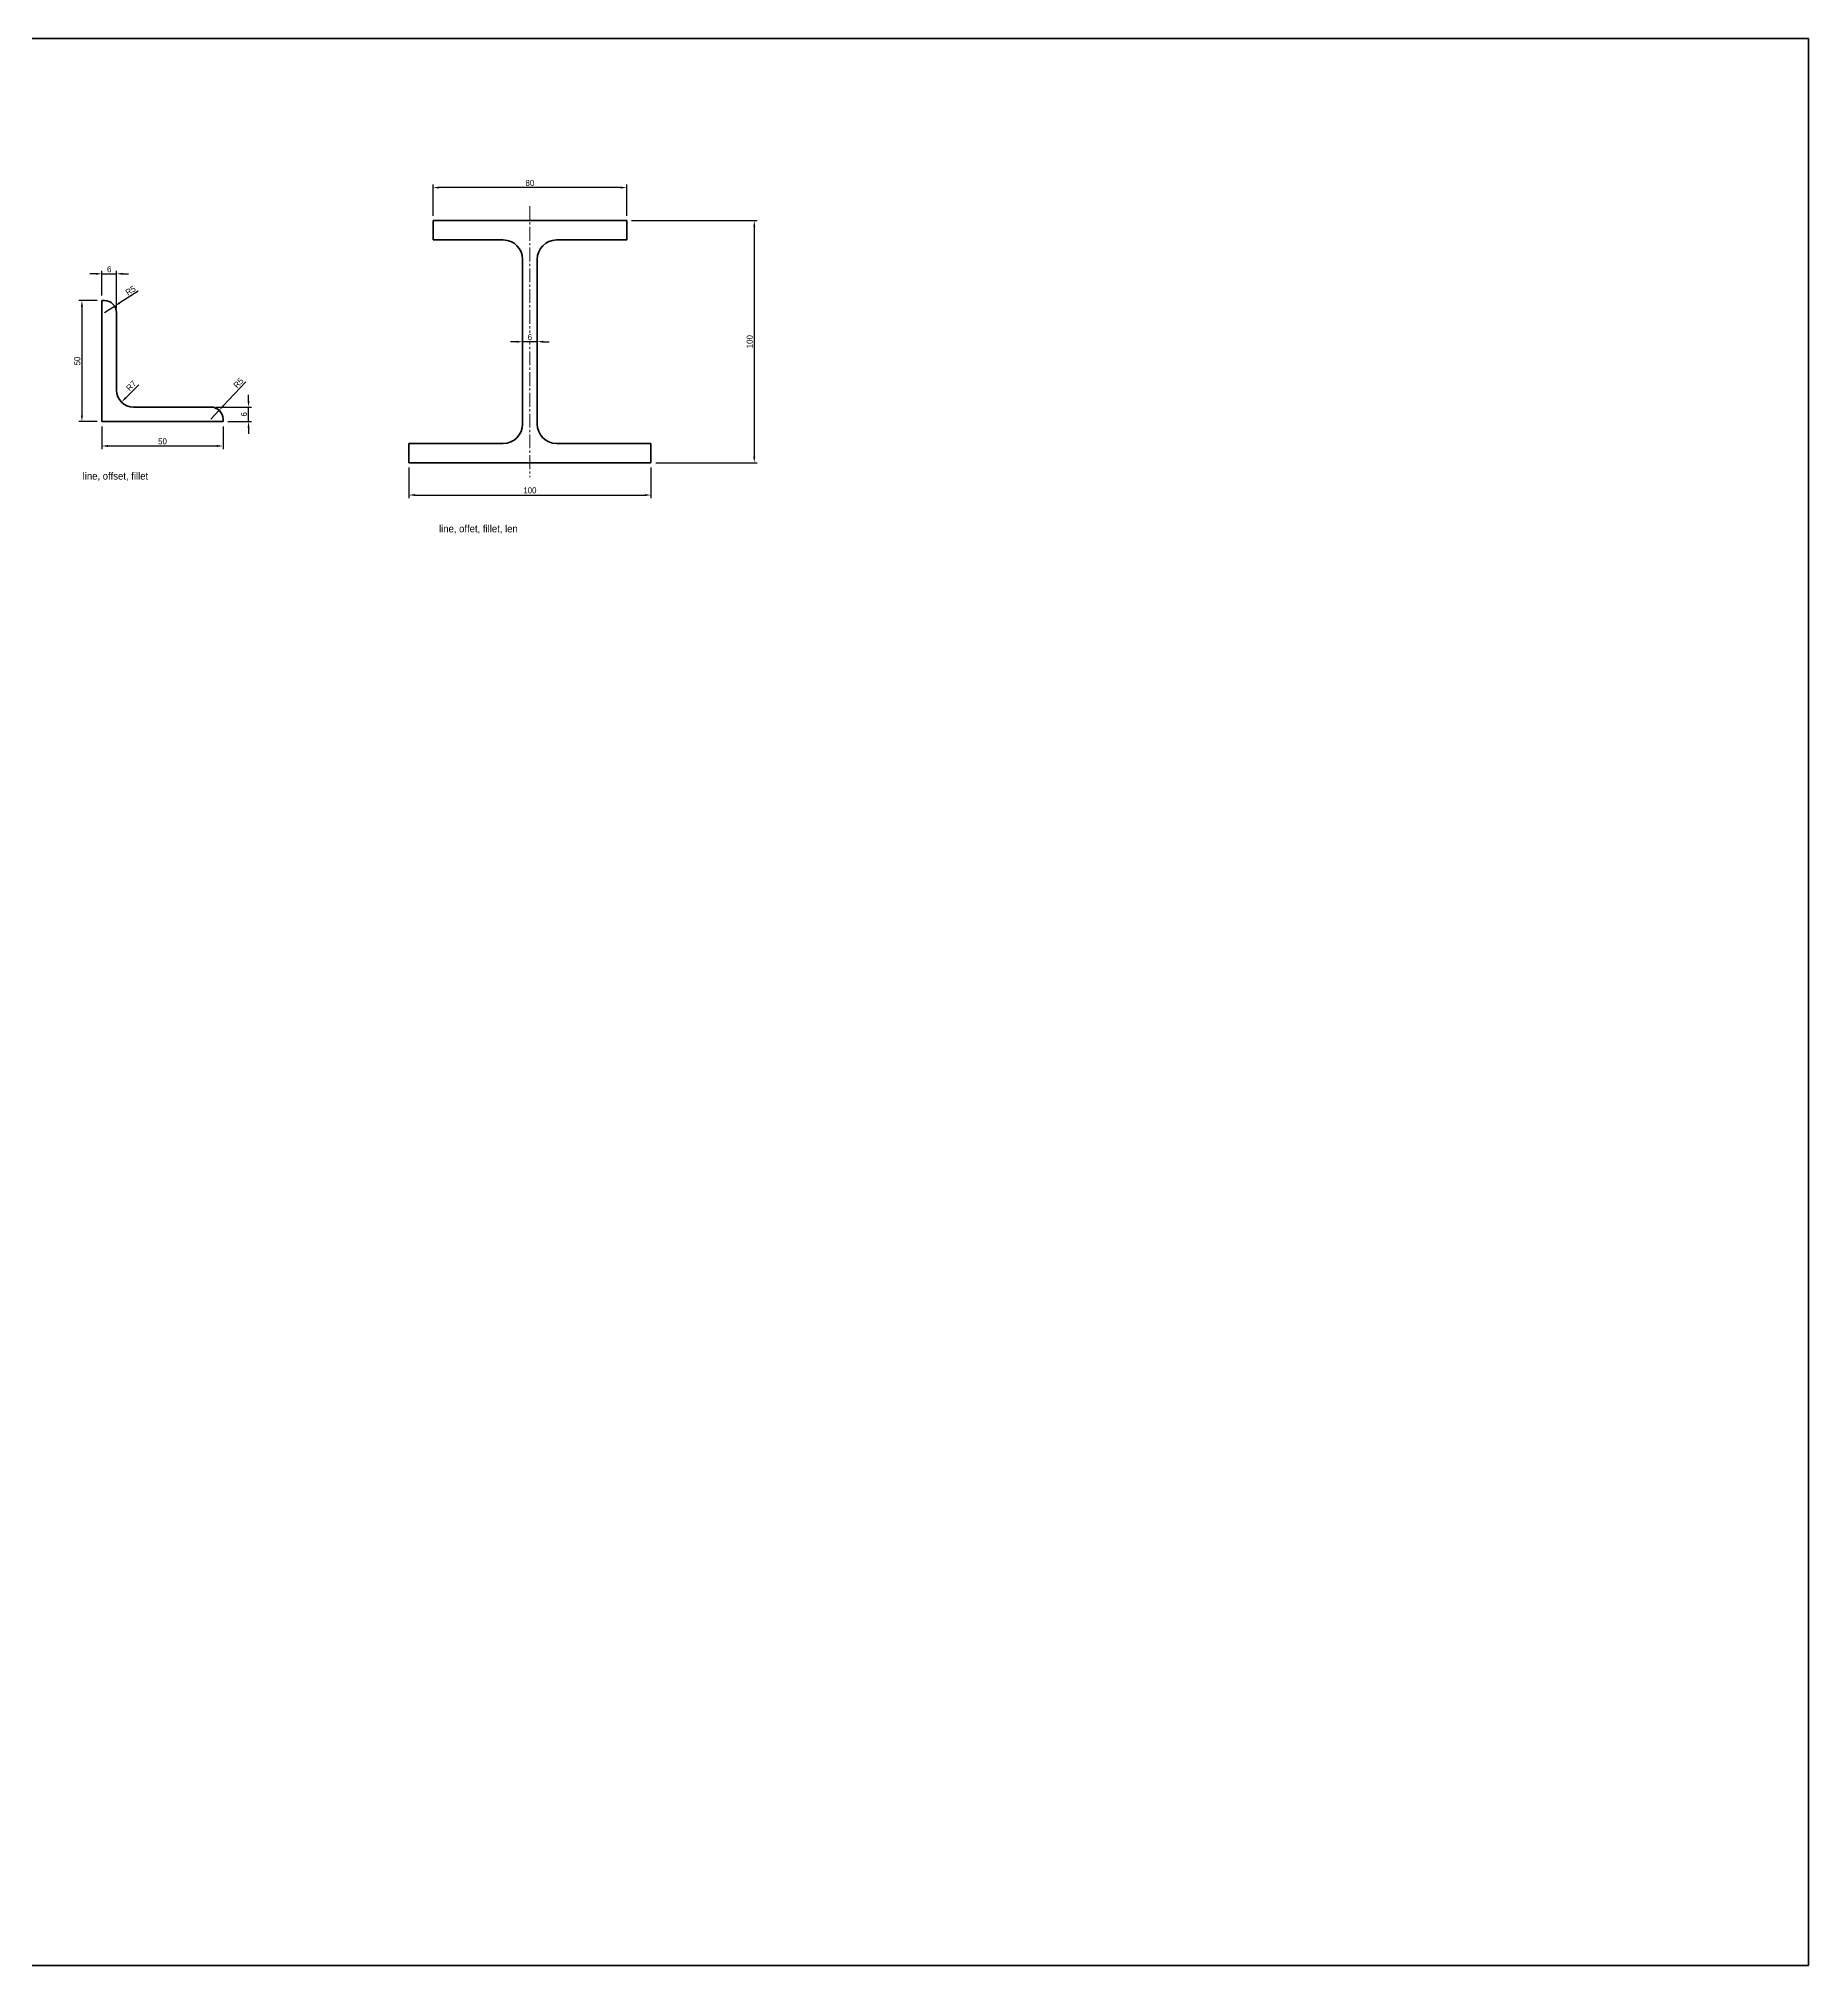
# Model space of a CAD drawing. Header units: millimetres. Extents: x 0 to 5010, y 0 to 6417.
# Drawn here: x 716 to 1447, y 3864 to 4660 of the extents above; entities that cross this region are included whole.
import ezdxf

# ---------------------------------------------------------------- set-up
doc = ezdxf.new("R2010")
doc.units = ezdxf.units.MM
doc.header["$LTSCALE"] = 0.3
doc.linetypes.add('CENTER2', pattern=[28.575, 19.05, -3.175, 3.175, -3.175])
doc.layers.get('Defpoints').update_dxf_attribs({"color": 6})
for name, color, linetype, lineweight, plot in [('1_윤곽선', 4, 'Continuous', 35, False), ('2_외형선', 7, 'Continuous', 35, False), ('4_중심선', 1, 'CENTER2', 18, False), ('6_가는실선', 3, 'Continuous', 18, False)]:
    doc.layers.add(name, color=color, linetype=linetype, lineweight=lineweight, plot=plot)
doc.styles.get("Standard").update_dxf_attribs({"font": ''})
doc.styles.get('Standard').set_extended_font_data('Gulim')
doc.dimstyles.new('ISO-25', dxfattribs={"dimtxt": 2.5, "dimasz": 2.5, "dimexe": 1.25, "dimexo": 0.625, "dimtad": 1, "dimtxsty": 'Standard', "dimcen": 2.5, "dimadec": 0, "dimazin": 0, "dimtfac": 1, "dimtmove": 0, "dimatfit": 3, "dimfxl": 1, "dimtfill": 1, "dimarcsym": 0})

# ---------------------------------------------------------------- blocks, each defined once
blk = doc.blocks.new('*D105')
at = {"layer": '6_가는실선', "color": 0, "lineweight": -2, "transparency": 16777216}
for p, q in [((742.54, 4499.87), (742.54, 4490.54)), ((792.54, 4499.87), (792.54, 4490.54)), ((745.04, 4491.79), (790.04, 4491.79))]:
    blk.add_line(p, q, dxfattribs=at)
at = {"layer": '6_가는실선', "color": 0, "transparency": 16777216}
for points in [[(745.04, 4492.21), (745.04, 4491.37), (742.54, 4491.79)], [(790.04, 4492.21), (790.04, 4491.37), (792.54, 4491.79)]]:
    blk.add_solid(points, dxfattribs=at)
at = {"layer": 'Defpoints', "color": 0, "transparency": 16777216}
for p in [(742.54, 4501.87), (792.54, 4501.87), (792.54, 4491.79)]:
    blk.add_point(p, dxfattribs=at)
at = {"layer": '6_가는실선', "color": 0, "transparency": 16777216, "insert": (767.54, 4493.7), "char_height": 2.5, "attachment_point": 5, "bg_fill": 3, "box_fill_scale": 1.1, "bg_fill_color": 256, "bg_fill_true_color": 13158600, "bg_fill_transparency": 0}
blk.add_mtext('50', dxfattribs=at)
blk = doc.blocks.new('*D106')
at = {"layer": '6_가는실선', "color": 0, "lineweight": -2, "transparency": 16777216}
for p, q in [((740.54, 4551.87), (733.02, 4551.87)), ((734.27, 4549.37), (734.27, 4504.37)), ((740.54, 4501.87), (733.02, 4501.87))]:
    blk.add_line(p, q, dxfattribs=at)
at = {"layer": '6_가는실선', "color": 0, "transparency": 16777216}
for points in [[(733.85, 4549.37), (734.69, 4549.37), (734.27, 4551.87)], [(733.85, 4504.37), (734.69, 4504.37), (734.27, 4501.87)]]:
    blk.add_solid(points, dxfattribs=at)
at = {"layer": 'Defpoints', "color": 0, "transparency": 16777216}
for p in [(742.54, 4551.87), (734.27, 4501.87), (742.54, 4501.87)]:
    blk.add_point(p, dxfattribs=at)
at = {"layer": '6_가는실선', "color": 0, "transparency": 16777216, "insert": (732.36, 4526.87), "char_height": 2.5, "attachment_point": 5, "rotation": 90, "bg_fill": 3, "box_fill_scale": 1.1, "bg_fill_color": 256, "bg_fill_true_color": 13158600, "bg_fill_transparency": 0}
blk.add_mtext('50', dxfattribs=at)
blk = doc.blocks.new('*D107')
at = {"layer": '6_가는실선', "color": 0, "lineweight": -2, "transparency": 16777216}
for p, q in [((740.04, 4562.89), (737.54, 4562.89)), ((742.54, 4553.87), (742.54, 4564.14)), ((742.54, 4562.89), (748.54, 4562.89)), ((748.54, 4548.87), (748.54, 4564.14)), ((751.04, 4562.89), (753.54, 4562.89))]:
    blk.add_line(p, q, dxfattribs=at)
at = {"layer": '6_가는실선', "color": 0, "transparency": 16777216}
for points in [[(740.04, 4563.3), (740.04, 4562.47), (742.54, 4562.89)], [(751.04, 4563.3), (751.04, 4562.47), (748.54, 4562.89)]]:
    blk.add_solid(points, dxfattribs=at)
at = {"layer": 'Defpoints', "color": 0, "transparency": 16777216}
for p in [(742.54, 4551.87), (748.54, 4546.87)]:
    blk.add_point(p, dxfattribs=at)
at = {"layer": '6_가는실선', "color": 0, "transparency": 16777216, "insert": (745.54, 4564.79), "char_height": 2.5, "attachment_point": 5, "bg_fill": 3, "box_fill_scale": 1.1, "bg_fill_color": 256, "bg_fill_true_color": 13158600, "bg_fill_transparency": 0}
blk.add_mtext('6', dxfattribs=at)
at = {"layer": 'Defpoints', "color": 0, "transparency": 16777216}
blk.add_point((748.54, 4562.89), dxfattribs=at)
blk = doc.blocks.new('*D108')
at = {"layer": '6_가는실선', "color": 0, "lineweight": -2, "transparency": 16777216}
for p, q in [((803.08, 4510.37), (803.08, 4512.87)), ((789.54, 4507.87), (804.33, 4507.87)), ((803.08, 4501.87), (803.08, 4507.87)), ((794.54, 4501.87), (804.33, 4501.87)), ((803.08, 4499.37), (803.08, 4496.87))]:
    blk.add_line(p, q, dxfattribs=at)
at = {"layer": '6_가는실선', "color": 0, "transparency": 16777216}
for points in [[(802.67, 4510.37), (803.5, 4510.37), (803.08, 4507.87)], [(802.67, 4499.37), (803.5, 4499.37), (803.08, 4501.87)]]:
    blk.add_solid(points, dxfattribs=at)
at = {"layer": 'Defpoints', "color": 0, "transparency": 16777216}
for p in [(787.54, 4507.87), (792.54, 4501.87)]:
    blk.add_point(p, dxfattribs=at)
at = {"layer": '6_가는실선', "color": 0, "transparency": 16777216, "insert": (801.18, 4504.87), "char_height": 2.5, "attachment_point": 5, "rotation": 90, "bg_fill": 3, "box_fill_scale": 1.1, "bg_fill_color": 256, "bg_fill_true_color": 13158600, "bg_fill_transparency": 0}
blk.add_mtext('6', dxfattribs=at)
at = {"layer": 'Defpoints', "color": 0, "transparency": 16777216}
blk.add_point((803.08, 4507.87), dxfattribs=at)
blk = doc.blocks.new('*D109')
at = {"layer": '6_가는실선', "color": 0, "lineweight": -2, "transparency": 16777216}
blk.add_line((757.49, 4555.71), (749.87, 4550.88), dxfattribs=at)
at = {"layer": 'Defpoints', "color": 0, "transparency": 16777216}
blk.add_point((743.54, 4546.87), dxfattribs=at)
at = {"layer": '6_가는실선', "color": 0, "transparency": 16777216, "insert": (754.38, 4555.99), "char_height": 2.5, "attachment_point": 5, "rotation": 32.3647, "bg_fill": 3, "box_fill_scale": 1.1, "bg_fill_color": 256, "bg_fill_true_color": 13158600, "bg_fill_transparency": 0}
blk.add_mtext('R5', dxfattribs=at)
at = {"layer": '6_가는실선', "color": 0, "lineweight": -2, "transparency": 16777216}
blk.add_line((743.54, 4546.87), (747.76, 4549.54), dxfattribs=at)
at = {"layer": '6_가는실선', "color": 0, "transparency": 16777216}
blk.add_solid([(749.65, 4551.23), (750.1, 4550.53), (747.76, 4549.54)], dxfattribs=at)
at = {"layer": 'Defpoints', "color": 0, "transparency": 16777216}
blk.add_point((747.76, 4549.54), dxfattribs=at)
blk = doc.blocks.new('*D110')
at = {"layer": '6_가는실선', "color": 0, "lineweight": -2, "transparency": 16777216}
for p, q in [((802.02, 4518.3), (792.67, 4508.33)), ((787.54, 4502.87), (790.96, 4506.51))]:
    blk.add_line(p, q, dxfattribs=at)
at = {"layer": '6_가는실선', "color": 0, "transparency": 16777216}
blk.add_solid([(792.37, 4508.62), (792.97, 4508.05), (790.96, 4506.51)], dxfattribs=at)
at = {"layer": 'Defpoints', "color": 0, "transparency": 16777216}
for p in [(790.96, 4506.51), (787.54, 4502.87)]:
    blk.add_point(p, dxfattribs=at)
at = {"layer": '6_가는실선', "color": 0, "transparency": 16777216, "insert": (798.93, 4517.8), "char_height": 2.5, "attachment_point": 5, "rotation": 46.82251, "bg_fill": 3, "box_fill_scale": 1.1, "bg_fill_color": 256, "bg_fill_true_color": 13158600, "bg_fill_transparency": 0}
blk.add_mtext('R5', dxfattribs=at)
blk = doc.blocks.new('*D111')
at = {"layer": '6_가는실선', "color": 0, "lineweight": -2, "transparency": 16777216}
blk.add_line((757.76, 4517.09), (752.36, 4511.68), dxfattribs=at)
at = {"layer": 'Defpoints', "color": 0, "transparency": 16777216}
blk.add_point((750.59, 4509.92), dxfattribs=at)
at = {"layer": '6_가는실선', "color": 0, "transparency": 16777216, "insert": (754.64, 4516.67), "char_height": 2.5, "attachment_point": 5, "rotation": 45, "bg_fill": 3, "box_fill_scale": 1.1, "bg_fill_color": 256, "bg_fill_true_color": 13158600, "bg_fill_transparency": 0}
blk.add_mtext('R7', dxfattribs=at)
at = {"layer": '6_가는실선', "color": 0, "transparency": 16777216}
blk.add_solid([(752.06, 4511.98), (752.65, 4511.39), (750.59, 4509.92)], dxfattribs=at)
at = {"layer": 'Defpoints', "color": 0, "transparency": 16777216}
blk.add_point((755.54, 4514.87), dxfattribs=at)
blk = doc.blocks.new('*D112')
at = {"layer": '6_가는실선', "color": 0, "lineweight": -2, "transparency": 16777216}
for p, q in [((961.28, 4584.85), (1013.2, 4584.85)), ((1011.95, 4582.35), (1011.95, 4487.35)), ((971.28, 4484.85), (1013.2, 4484.85))]:
    blk.add_line(p, q, dxfattribs=at)
at = {"layer": '6_가는실선', "color": 0, "transparency": 16777216}
for points in [[(1011.53, 4582.35), (1012.37, 4582.35), (1011.95, 4584.85)], [(1011.53, 4487.35), (1012.37, 4487.35), (1011.95, 4484.85)]]:
    blk.add_solid(points, dxfattribs=at)
at = {"layer": 'Defpoints', "color": 0, "transparency": 16777216}
for p in [(959.28, 4584.85), (969.28, 4484.85), (1011.95, 4484.85)]:
    blk.add_point(p, dxfattribs=at)
at = {"layer": '6_가는실선', "color": 0, "transparency": 16777216, "insert": (1010.04, 4534.85), "char_height": 2.5, "attachment_point": 5, "rotation": 90, "bg_fill": 3, "box_fill_scale": 1.1, "bg_fill_color": 256, "bg_fill_true_color": 13158600, "bg_fill_transparency": 0}
blk.add_mtext('100', dxfattribs=at)
blk = doc.blocks.new('*D113')
at = {"layer": '6_가는실선', "color": 0, "lineweight": -2, "transparency": 16777216}
for p, q in [((879.28, 4586.85), (879.28, 4599.74)), ((959.28, 4586.85), (959.28, 4599.74)), ((956.78, 4598.49), (881.78, 4598.49))]:
    blk.add_line(p, q, dxfattribs=at)
at = {"layer": '6_가는실선', "color": 0, "transparency": 16777216}
for points in [[(881.78, 4598.9), (881.78, 4598.07), (879.28, 4598.49)], [(956.78, 4598.9), (956.78, 4598.07), (959.28, 4598.49)]]:
    blk.add_solid(points, dxfattribs=at)
at = {"layer": 'Defpoints', "color": 0, "transparency": 16777216}
for p in [(879.28, 4598.49), (879.28, 4584.85), (959.28, 4584.85)]:
    blk.add_point(p, dxfattribs=at)
at = {"layer": '6_가는실선', "color": 0, "transparency": 16777216, "insert": (919.28, 4600.39), "char_height": 2.5, "attachment_point": 5, "bg_fill": 3, "box_fill_scale": 1.1, "bg_fill_color": 256, "bg_fill_true_color": 13158600, "bg_fill_transparency": 0}
blk.add_mtext('80', dxfattribs=at)
blk = doc.blocks.new('*D114')
at = {"layer": '6_가는실선', "color": 0, "lineweight": -2, "transparency": 16777216}
for p, q in [((916.28, 4536.85), (916.28, 4536.1)), ((922.28, 4536.85), (922.28, 4536.1)), ((913.78, 4534.85), (911.28, 4534.85)), ((922.28, 4534.85), (916.28, 4534.85)), ((924.78, 4534.85), (927.28, 4534.85))]:
    blk.add_line(p, q, dxfattribs=at)
at = {"layer": '6_가는실선', "color": 0, "transparency": 16777216}
for points in [[(913.78, 4535.26), (913.78, 4534.43), (916.28, 4534.85)], [(924.78, 4535.26), (924.78, 4534.43), (922.28, 4534.85)]]:
    blk.add_solid(points, dxfattribs=at)
at = {"layer": '6_가는실선', "color": 0, "transparency": 16777216, "insert": (919.28, 4536.75), "char_height": 2.5, "attachment_point": 5, "bg_fill": 3, "box_fill_scale": 1.1, "bg_fill_color": 256, "bg_fill_true_color": 13158600, "bg_fill_transparency": 0}
blk.add_mtext('6', dxfattribs=at)
at = {"layer": 'Defpoints', "color": 0, "transparency": 16777216}
for p in [(916.28, 4534.85), (916.28, 4534.85), (922.28, 4534.85)]:
    blk.add_point(p, dxfattribs=at)
blk = doc.blocks.new('*D115')
at = {"layer": '6_가는실선', "color": 0, "lineweight": -2, "transparency": 16777216}
for p, q in [((869.28, 4482.85), (869.28, 4470.28)), ((969.28, 4482.85), (969.28, 4470.28)), ((871.78, 4471.53), (966.78, 4471.53))]:
    blk.add_line(p, q, dxfattribs=at)
at = {"layer": '6_가는실선', "color": 0, "transparency": 16777216}
for points in [[(871.78, 4471.94), (871.78, 4471.11), (869.28, 4471.53)], [(966.78, 4471.94), (966.78, 4471.11), (969.28, 4471.53)]]:
    blk.add_solid(points, dxfattribs=at)
at = {"layer": 'Defpoints', "color": 0, "transparency": 16777216}
for p in [(869.28, 4484.85), (969.28, 4484.85), (969.28, 4471.53)]:
    blk.add_point(p, dxfattribs=at)
at = {"layer": '6_가는실선', "color": 0, "transparency": 16777216, "insert": (919.28, 4473.44), "char_height": 2.5, "attachment_point": 5, "bg_fill": 3, "box_fill_scale": 1.1, "bg_fill_color": 256, "bg_fill_true_color": 13158600, "bg_fill_transparency": 0}
blk.add_mtext('100', dxfattribs=at)

msp = doc.modelspace()

# ---------------------------------------------------------------- linework, layer by layer
at = {"layer": '1_윤곽선'}
msp.add_lwpolyline([(10, 4660.039), (1447.332, 4660.039), (1447.332, 3864.329), (10, 3864.329)], close=True, dxfattribs=at)
at = {"layer": '2_외형선'}
for p, q in [((879.281, 4584.847), (959.281, 4584.847)), ((879.281, 4584.847), (879.281, 4576.847)), ((959.281, 4584.847), (959.281, 4576.847)), ((879.281, 4576.847), (908.281, 4576.847)), ((930.281, 4576.847), (959.281, 4576.847)), ((916.281, 4568.847), (916.281, 4500.847)), ((922.281, 4568.847), (922.281, 4500.847)), ((742.539, 4501.865), (742.539, 4551.865)), ((742.539, 4551.865), (743.539, 4551.865)), ((748.539, 4514.865), (748.539, 4546.865)), ((755.539, 4507.865), (787.539, 4507.865)), ((742.539, 4501.865), (792.539, 4501.865)), ((792.539, 4501.865), (792.539, 4502.865)), ((869.281, 4492.847), (908.281, 4492.847)), ((869.281, 4492.847), (869.281, 4484.847)), ((930.281, 4492.847), (969.281, 4492.847)), ((969.281, 4492.847), (969.281, 4484.847)), ((869.281, 4484.847), (969.281, 4484.847))]:
    msp.add_line(p, q, dxfattribs=at)
for centre, radius, start, end in [((908.281, 4568.847), 8, 0, 90), ((930.281, 4568.847), 8, 90, 180), ((743.539, 4546.865), 5, 0, 90), ((755.539, 4514.865), 7, 180, 270), ((787.539, 4502.865), 5, 0, 90), ((908.281, 4500.847), 8, 270, 0), ((930.281, 4500.847), 8, 180, 270)]:
    msp.add_arc(centre, radius, start, end, dxfattribs=at)
at = {"layer": '4_중심선'}
msp.add_line((919.281, 4590.847), (919.281, 4478.847), dxfattribs=at)

# ---------------------------------------------------------------- texts
at = {"layer": '2_외형선', "char_height": 3, "attachment_point": 1}
for s, width, insert in [('line, offset, fillet', 62.61076, (734.574, 4480.897)), ('line, offet, fillet, len', 87.56641, (881.757, 4459.134))]:
    msp.add_mtext_dynamic_manual_height_columns(s, width=width, gutter_width=12.5, heights=[0], dxfattribs=dict(at, insert=insert))

# ---------------------------------------------------------------- next in the draw order: dimensions: what is measured, and where the dimension line sits
at = {"layer": '6_가는실선'}
dim = msp.add_linear_dim(base=(1011.95, 4484.847), p1=(959.281, 4584.847), p2=(969.281, 4484.847), angle=90, dimstyle='ISO-25', override={"dimexo": 2}, dxfattribs=at)
dim.commit()
dim.dimension.update_dxf_attribs({"geometry": '*D112', "text_midpoint": (1010.04, 4534.847)})
for base, p1, p2, picture, middle in [((916.281, 4534.847), (922.281, 4534.847), (916.281, 4534.847), '*D114', (919.281, 4536.754)), ((792.539, 4491.789), (742.539, 4501.865), (792.539, 4501.865), '*D105', (767.539, 4493.696))]:
    dim = msp.add_linear_dim(base=base, p1=p1, p2=p2, dimstyle='ISO-25', override={"dimexo": 2}, dxfattribs=at)
    dim.commit()
    dim.dimension.update_dxf_attribs({"geometry": picture, "text_midpoint": middle})
dim = msp.add_radius_dim(center=(755.539, 4514.865), mpoint=(750.589, 4509.916), dimstyle='ISO-25', dxfattribs=at)
dim.commit()
dim.dimension.update_dxf_attribs({"geometry": '*D111', "text_midpoint": (755.992, 4515.318), "dimtype": 164})

# ---------------------------------------------------------------- next in the draw order: dimensions: what is measured, and where the dimension line sits
for base, p1, p2, picture, middle in [((879.281, 4598.487), (959.281, 4584.847), (879.281, 4584.847), '*D113', (919.281, 4600.394)), ((969.281, 4471.528), (869.281, 4484.847), (969.281, 4484.847), '*D115', (919.281, 4473.438))]:
    dim = msp.add_linear_dim(base=base, p1=p1, p2=p2, dimstyle='ISO-25', override={"dimexo": 2}, dxfattribs=at)
    dim.commit()
    dim.dimension.update_dxf_attribs({"geometry": picture, "text_midpoint": middle})
for base, p1, p2, picture, middle in [((734.269, 4501.865), (742.539, 4551.865), (742.539, 4501.865), '*D106', (732.362, 4526.865)), ((803.083, 4507.865), (792.539, 4501.865), (787.539, 4507.865), '*D108', (801.176, 4504.865))]:
    dim = msp.add_linear_dim(base=base, p1=p1, p2=p2, angle=90, dimstyle='ISO-25', override={"dimexo": 2}, dxfattribs=at)
    dim.commit()
    dim.dimension.update_dxf_attribs({"geometry": picture, "text_midpoint": middle})

# ---------------------------------------------------------------- next in the draw order: dimensions: what is measured, and where the dimension line sits
dim = msp.add_linear_dim(base=(748.539, 4562.886), p1=(742.539, 4551.865), p2=(748.539, 4546.865), dimstyle='ISO-25', override={"dimexo": 2}, dxfattribs=at)
dim.commit()
dim.dimension.update_dxf_attribs({"geometry": '*D107', "text_midpoint": (745.539, 4564.793)})
dim = msp.add_radius_dim(center=(787.539, 4502.865), mpoint=(790.96, 4506.512), dimstyle='ISO-25', dxfattribs=at)
dim.commit()
dim.dimension.update_dxf_attribs({"geometry": '*D110', "text_midpoint": (800.324, 4516.49), "dimtype": 164})

# ---------------------------------------------------------------- next in the draw order: dimensions: what is measured, and where the dimension line sits
dim = msp.add_radius_dim(center=(743.539, 4546.865), mpoint=(747.762, 4549.542), dimstyle='ISO-25', dxfattribs=at)
dim.commit()
dim.dimension.update_dxf_attribs({"geometry": '*D109', "text_midpoint": (755.398, 4554.381), "dimtype": 164})

doc.saveas('drawing.dxf')
